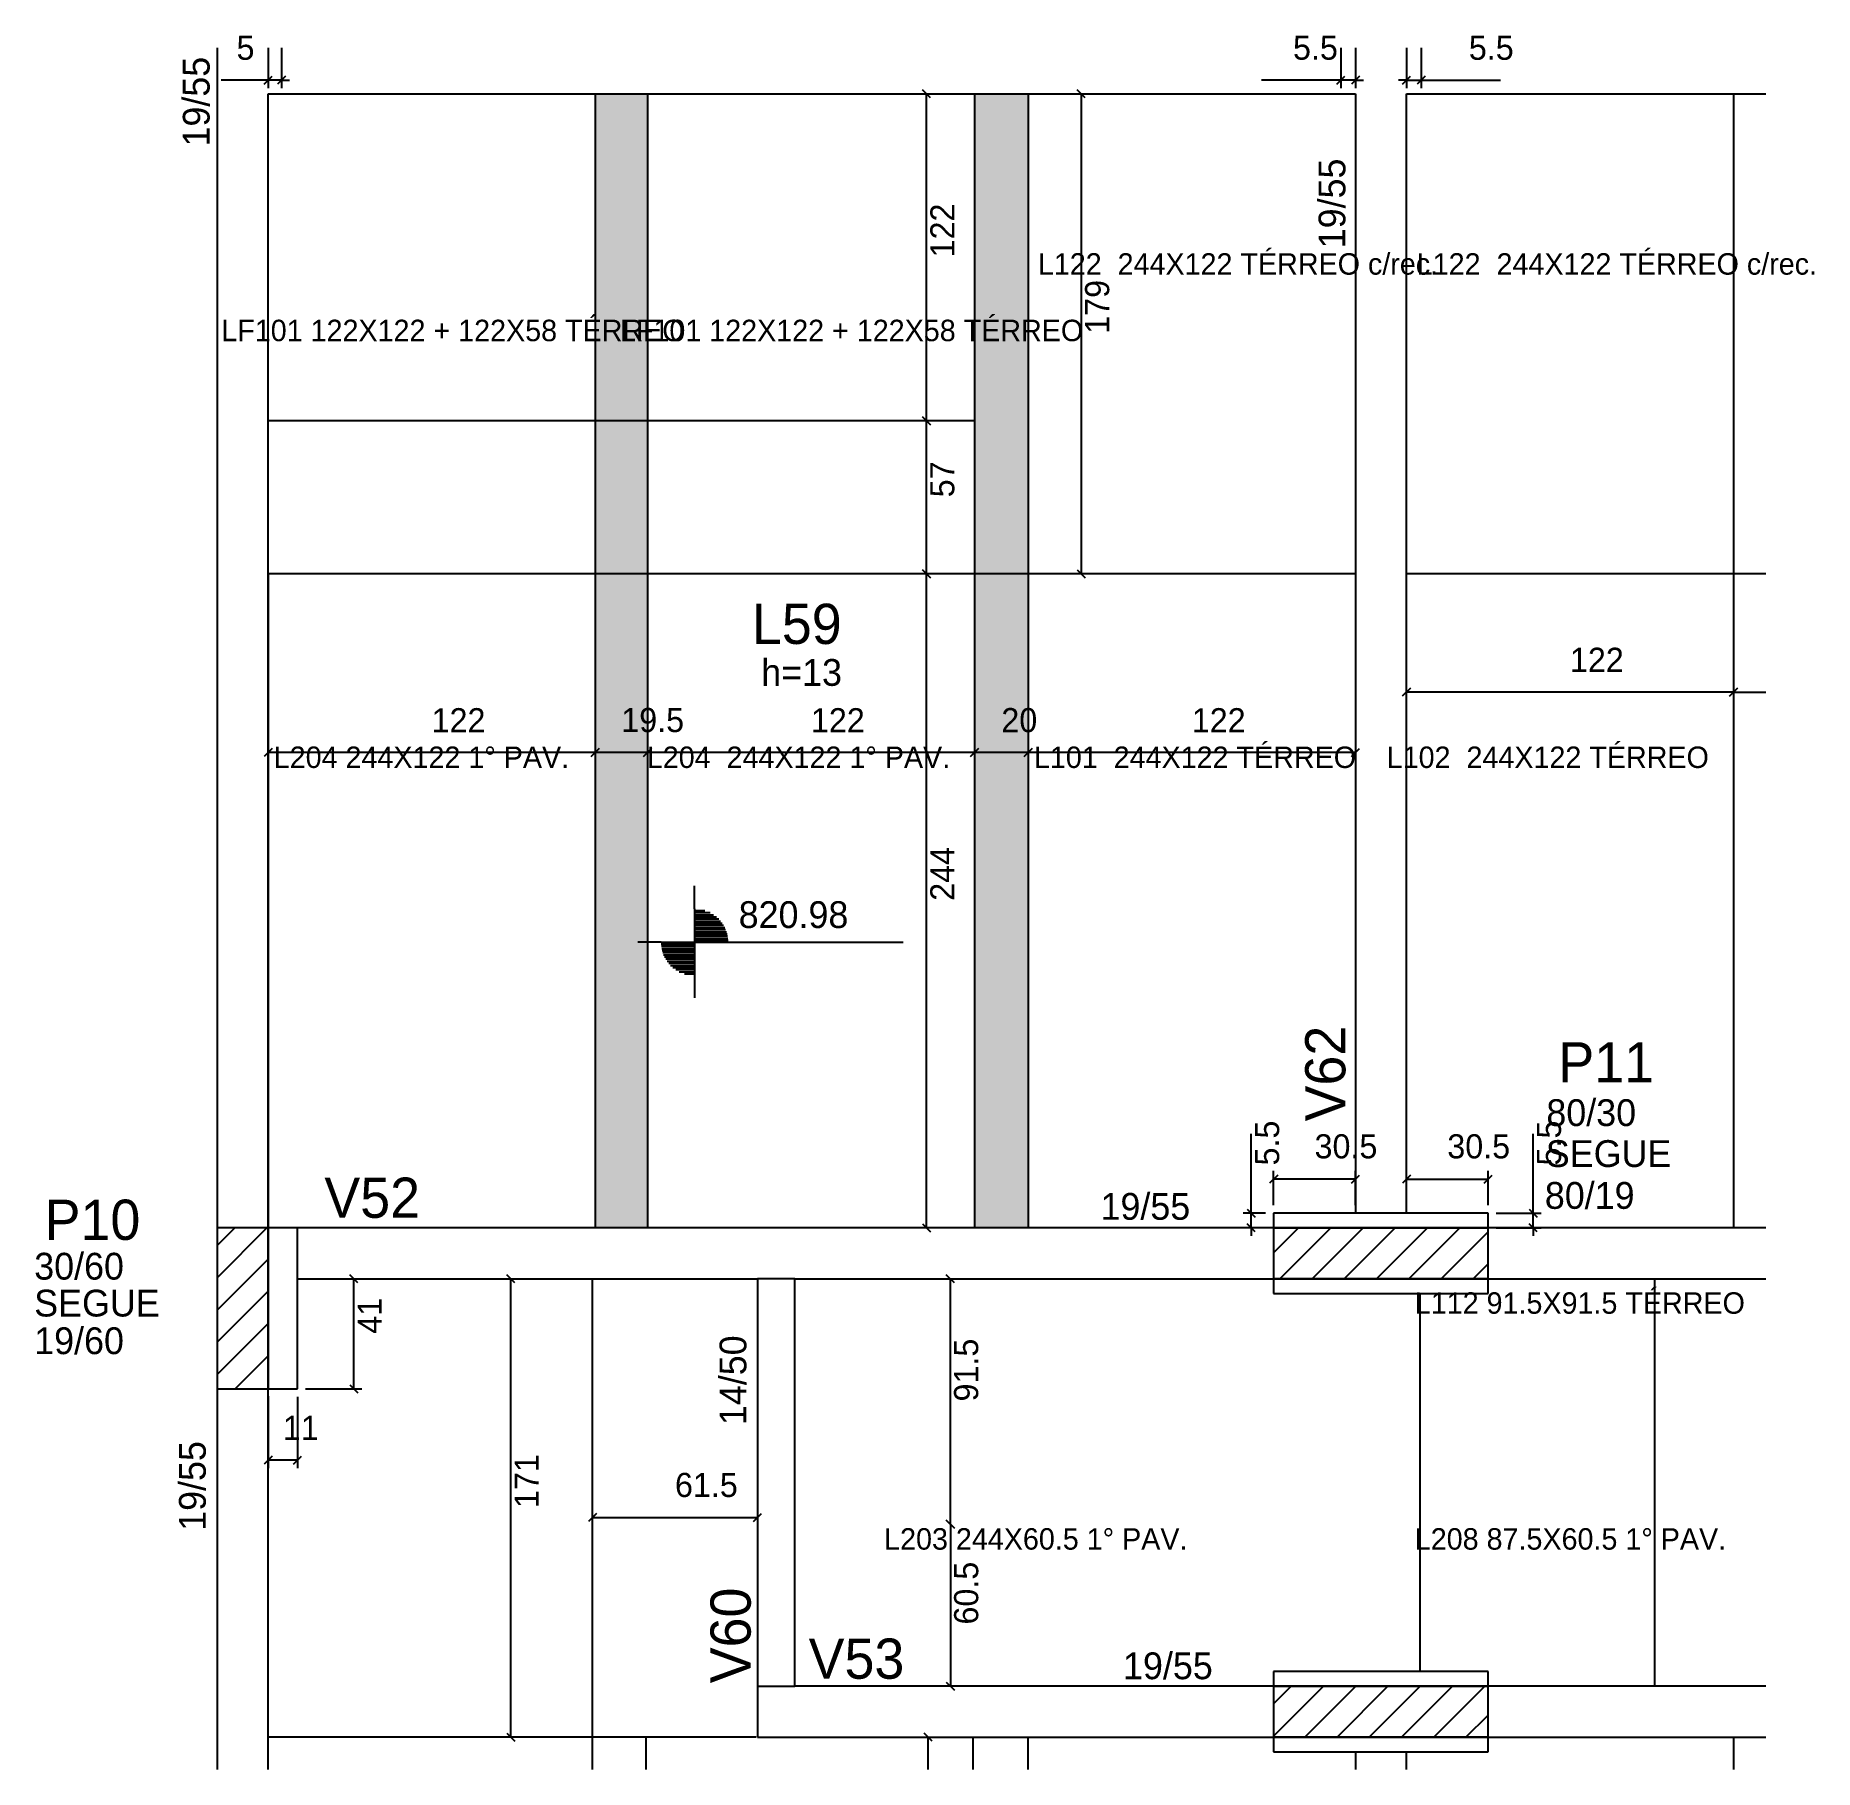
# Model space of a CAD drawing. Header units: metres. Extents: x 3753 to 4416, y 2495 to 3142.
import ezdxf

# ---------------------------------------------------------------- set-up
doc = ezdxf.new("R2010")
doc.units = ezdxf.units.M
for name, color, linetype in [('3', 7, 'Continuous'), ('4', 7, 'Continuous'), ('7', 7, 'Continuous'), ('AUX00', 7, 'Continuous'), ('Hachura', 7, 'Continuous'), ('Painéis', 7, 'Continuous')]:
    doc.layers.add(name, color=color, linetype=linetype)

msp = doc.modelspace()

# ---------------------------------------------------------------- hatches: boundary and pattern name
at = {"layer": 'Hachura'}
h = msp.add_hatch(color=7, dxfattribs=at)
h.dxf.hatch_style = 1
h.paths.add_polyline_path([(3981.11, 3120.17), (3961.66, 3120.17), (3961.66, 2697.17), (3981.11, 2697.17), (3981.11, 3120.17)])
h = msp.add_hatch(color=7, dxfattribs=at)
h.dxf.hatch_style = 1
h.paths.add_polyline_path([(4123.11, 3120.17), (4103.11, 3120.17), (4103.11, 2697.17), (4123.11, 2697.17), (4123.11, 3120.17)])

# ---------------------------------------------------------------- linework, layer by layer
at = {"layer": '3', "color": 3, "lineweight": 25}
for p, q in [((3998.75, 2816.18), (3998.75, 2824.76)), ((3998.75, 2816.18), (3998.75, 2791.18)), ((3998.75, 2815.58), (4002.6, 2815.58)), ((3998.75, 2814.78), (4004.5, 2814.78)), ((3998.75, 2813.99), (4005.82, 2813.99)), ((3998.75, 2813.2), (4006.86, 2813.2)), ((3998.75, 2812.41), (4007.71, 2812.41)), ((3998.75, 2811.61), (4008.41, 2811.61)), ((3998.75, 2810.82), (4009.01, 2810.82)), ((3998.75, 2810.03), (4009.52, 2810.03)), ((3998.75, 2809.23), (4009.95, 2809.23)), ((3998.75, 2808.44), (4010.31, 2808.44)), ((3998.75, 2807.65), (4010.61, 2807.65)), ((3998.75, 2806.86), (4010.84, 2806.86)), ((3998.75, 2806.06), (4011.02, 2806.06)), ((3986.25, 2803.68), (3977.54, 2803.68)), ((3986.25, 2803.68), (4011.25, 2803.68)), ((3998.75, 2802.89), (3986.25, 2802.89)), ((3998.75, 2802.1), (3986.35, 2802.1)), ((3998.75, 2801.31), (3986.48, 2801.31)), ((3998.75, 2800.51), (3986.66, 2800.51)), ((3998.75, 2799.72), (3986.9, 2799.72)), ((3998.75, 2805.27), (4011.15, 2805.27)), ((3998.75, 2804.48), (4011.25, 2804.48)), ((4011.25, 2803.68), (4076.56, 2803.68)), ((3998.75, 2798.93), (3987.19, 2798.93)), ((3998.75, 2798.13), (3987.55, 2798.13)), ((3998.75, 2797.34), (3987.98, 2797.34)), ((3998.75, 2796.55), (3988.49, 2796.55)), ((3998.75, 2795.76), (3989.09, 2795.76)), ((3998.75, 2794.96), (3989.8, 2794.96)), ((3998.75, 2794.17), (3990.64, 2794.17)), ((3998.75, 2793.38), (3991.68, 2793.38)), ((3998.75, 2792.58), (3993, 2792.58)), ((3998.75, 2791.79), (3994.9, 2791.79)), ((3998.75, 2791.18), (3998.75, 2782.96)), ((3820.66, 2678.55), (3839.27, 2697.17)), ((3820.66, 2690.57), (3827.25, 2697.17)), ((4214.66, 2687.88), (4223.94, 2697.17)), ((4216.96, 2678.17), (4235.96, 2697.17)), ((4228.98, 2678.17), (4247.98, 2697.17)), ((4241, 2678.17), (4260, 2697.17)), ((4253.02, 2678.17), (4272.02, 2697.17)), ((4265.05, 2678.17), (4284.05, 2697.17)), ((4277.07, 2678.17), (4294.66, 2695.75)), ((3820.66, 2666.53), (3839.66, 2685.53)), ((4289.09, 2678.17), (4294.66, 2683.73)), ((3820.66, 2654.5), (3839.66, 2673.5)), ((3820.66, 2642.48), (3839.66, 2661.48)), ((3827.36, 2637.17), (3839.66, 2649.46)), ((3839.38, 2637.17), (3839.66, 2637.44)), ((4214.66, 2507.57), (4233.25, 2526.17)), ((4214.66, 2519.59), (4221.23, 2526.17)), ((4226.27, 2507.17), (4245.27, 2526.17)), ((4238.29, 2507.17), (4257.29, 2526.17)), ((4250.32, 2507.17), (4269.32, 2526.17)), ((4262.34, 2507.17), (4281.34, 2526.17)), ((4274.36, 2507.17), (4293.36, 2526.17)), ((4286.38, 2507.17), (4294.66, 2515.44))]:
    msp.add_line(p, q, dxfattribs=at)
for points in [[(3820.66, 3137.31), (3820.66, 3129.67)], [(3820.66, 3129.67), (3820.66, 2697.17)], [(3839.66, 3120.17), (4245.16, 3120.17)], [(3839.66, 2697.17), (3839.66, 3120.17)], [(4245.16, 3120.17), (4245.16, 2702.67)], [(4264.16, 3120.17), (4398.13, 3120.17)], [(4264.16, 2702.67), (4264.16, 3120.17)], [(4029.16, 2697.17), (3850.66, 2697.17)], [(4214.66, 2697.17), (4029.16, 2697.17)], [(4398.13, 2697.17), (4294.66, 2697.17)], [(3850.66, 2678.17), (4022.16, 2678.17)], [(4022.16, 2678.17), (4022.16, 2507.17)], [(4036.16, 2678.17), (4022.16, 2678.17)], [(4036.16, 2678.17), (4214.66, 2678.17)], [(4036.16, 2526.17), (4036.16, 2678.17)], [(4294.66, 2678.17), (4398.13, 2678.17)], [(3820.66, 2637.17), (3820.66, 2495.17)], [(3839.66, 2495.17), (3839.66, 2637.17)], [(4022.16, 2526.17), (4036.16, 2526.17)], [(4214.66, 2526.17), (4036.16, 2526.17)], [(4398.13, 2526.17), (4294.66, 2526.17)], [(4022.16, 2507.17), (4214.66, 2507.17)], [(4245.16, 2501.67), (4245.16, 2495.17)], [(4264.16, 2495.17), (4264.16, 2501.67)], [(4294.66, 2507.17), (4398.13, 2507.17)]]:
    msp.add_lwpolyline(points, dxfattribs=at)
at = {"layer": '7', "color": 7, "lineweight": 25}
for points in [[(4294.66, 2702.67), (4214.66, 2702.67)], [(4214.66, 2702.67), (4214.66, 2697.17)], [(4294.66, 2697.17), (4294.66, 2702.67)], [(3839.66, 2697.17), (3820.66, 2697.17)], [(3820.66, 2697.17), (3820.66, 2637.17)], [(3850.66, 2697.17), (3839.66, 2697.17)], [(3839.66, 2697.17), (3839.66, 2637.17)], [(3839.66, 2637.17), (3839.66, 2697.17)], [(3850.66, 2637.17), (3850.66, 2697.17)], [(4214.66, 2697.17), (4294.66, 2697.17)], [(4294.66, 2697.17), (4214.66, 2697.17)], [(4214.66, 2697.17), (4214.66, 2678.17)], [(4294.66, 2678.17), (4294.66, 2697.17)], [(4294.66, 2678.17), (4214.66, 2678.17)], [(4214.66, 2678.17), (4214.66, 2672.67)], [(4214.66, 2678.17), (4294.66, 2678.17)], [(4294.66, 2672.67), (4294.66, 2678.17)], [(4214.66, 2672.67), (4294.66, 2672.67)], [(3820.66, 2637.17), (3839.66, 2637.17)], [(3839.66, 2637.17), (3850.66, 2637.17)], [(4294.66, 2531.67), (4214.66, 2531.67)], [(4214.66, 2531.67), (4214.66, 2526.17)], [(4294.66, 2526.17), (4294.66, 2531.67)], [(4214.66, 2526.17), (4294.66, 2526.17)], [(4294.66, 2526.17), (4214.66, 2526.17)], [(4214.66, 2526.17), (4214.66, 2507.17)], [(4294.66, 2507.17), (4294.66, 2526.17)], [(4294.66, 2507.17), (4214.66, 2507.17)], [(4214.66, 2507.17), (4214.66, 2501.67)], [(4214.66, 2507.17), (4294.66, 2507.17)], [(4214.66, 2501.67), (4294.66, 2501.67)], [(4294.66, 2501.67), (4294.66, 2507.17)]]:
    msp.add_lwpolyline(points, dxfattribs=at)
at = {"layer": 'Painéis', "color": 4, "lineweight": 25}
for p, q in [((3839.66, 3137.31), (3839.66, 3122.26)), ((3844.66, 3137.31), (3844.66, 3122.26)), ((4239.66, 3137.31), (4239.66, 3122.31)), ((4245.16, 3137.31), (4245.16, 3122.31)), ((4264.16, 3137.31), (4264.16, 3122.26)), ((4269.66, 3137.31), (4269.66, 3122.26)), ((3839.66, 3125.26), (3822.17, 3125.26)), ((3844.66, 3125.26), (3839.66, 3125.26)), ((3844.66, 3125.26), (3847.66, 3125.26)), ((4239.66, 3125.31), (4210.09, 3125.31)), ((4245.16, 3125.31), (4239.66, 3125.31)), ((4245.16, 3125.31), (4248.16, 3125.31)), ((4264.16, 3125.26), (4261.16, 3125.26)), ((4264.16, 3125.26), (4269.66, 3125.26)), ((4269.66, 3125.26), (4299.22, 3125.26)), ((4085.18, 2998.17), (4085.18, 3120.17)), ((4142.93, 3120.17), (4142.93, 2941.17)), ((4085.18, 2941.17), (4085.18, 2998.17)), ((4085.18, 2697.17), (4085.18, 2941.17)), ((4386.13, 2897), (4264.14, 2897)), ((4386.13, 2897), (4398.13, 2897)), ((3961.66, 2874.47), (3839.66, 2874.47)), ((3981.11, 2874.47), (3961.66, 2874.47)), ((4103.11, 2874.47), (3981.11, 2874.47)), ((4123.11, 2874.47), (4103.11, 2874.47)), ((4245.14, 2874.47), (4123.11, 2874.47)), ((4206.31, 2702.67), (4206.31, 2732.23)), ((4311.4, 2702.67), (4311.4, 2732.23)), ((4214.66, 2705.67), (4214.66, 2718.39)), ((4245.15, 2715.39), (4214.66, 2715.39)), ((4245.15, 2705.67), (4245.15, 2718.39)), ((4264.15, 2705.67), (4264.15, 2718.39)), ((4264.15, 2715.39), (4294.66, 2715.39)), ((4294.66, 2705.67), (4294.66, 2718.39)), ((4211.66, 2702.67), (4203.31, 2702.67)), ((4206.31, 2697.17), (4206.31, 2702.67)), ((4297.66, 2702.67), (4314.4, 2702.67)), ((4311.4, 2697.17), (4311.4, 2702.67)), ((4211.66, 2697.17), (4203.31, 2697.17)), ((4206.31, 2697.17), (4206.31, 2694.17)), ((4297.66, 2697.17), (4314.4, 2697.17)), ((4311.4, 2697.17), (4311.4, 2694.17)), ((3853.66, 2678.17), (3874.63, 2678.17)), ((3871.63, 2637.17), (3871.63, 2678.17)), ((3930.16, 2507.17), (3930.16, 2678.17)), ((4094.09, 2586.67), (4094.09, 2678.17)), ((3839.66, 2634.44), (3839.66, 2607.53)), ((3850.66, 2634.17), (3850.66, 2607.53)), ((3853.66, 2637.17), (3874.63, 2637.17)), ((3850.66, 2610.53), (3839.66, 2610.53)), ((3960.66, 2589.18), (4022.16, 2589.18)), ((4094.09, 2586.67), (4094.09, 2526.17)), ((4085.81, 2495.17), (4085.81, 2507.17))]:
    msp.add_line(p, q, dxfattribs=at)
at = {"layer": 'Painéis', "color": 0, "lineweight": 25}
for p, q in [((3838.16, 3123.76), (3841.16, 3126.76)), ((3846.16, 3126.76), (3843.16, 3123.76)), ((4238.16, 3123.81), (4241.16, 3126.81)), ((4246.66, 3126.81), (4243.66, 3123.81)), ((4262.66, 3123.76), (4265.66, 3126.76)), ((4271.16, 3126.76), (4268.16, 3123.76)), ((4086.68, 3118.67), (4083.68, 3121.67)), ((4144.43, 3118.67), (4141.43, 3121.67)), ((4086.68, 2996.67), (4083.68, 2999.67)), ((4083.68, 2999.67), (4086.68, 2996.67)), ((4086.68, 2939.67), (4083.68, 2942.67)), ((4083.68, 2942.67), (4086.68, 2939.67)), ((4141.43, 2942.67), (4144.43, 2939.67)), ((4265.64, 2898.5), (4262.64, 2895.5)), ((4384.63, 2895.5), (4387.63, 2898.5)), ((4387.63, 2898.5), (4384.63, 2895.5)), ((3841.16, 2875.97), (3838.16, 2872.97)), ((3963.16, 2875.97), (3960.16, 2872.97)), ((3960.16, 2872.97), (3963.16, 2875.97)), ((3982.61, 2875.97), (3979.61, 2872.97)), ((3979.61, 2872.97), (3982.61, 2875.97)), ((4104.61, 2875.97), (4101.61, 2872.97)), ((4101.61, 2872.97), (4104.61, 2875.97)), ((4124.61, 2875.97), (4121.61, 2872.97)), ((4121.61, 2872.97), (4124.61, 2875.97)), ((4243.64, 2872.97), (4246.64, 2875.97)), ((4216.16, 2716.89), (4213.16, 2713.89)), ((4243.65, 2713.89), (4246.65, 2716.89)), ((4265.65, 2716.89), (4262.65, 2713.89)), ((4293.16, 2713.89), (4296.16, 2716.89)), ((4204.81, 2704.17), (4207.81, 2701.17)), ((4309.9, 2704.17), (4312.9, 2701.17)), ((4083.68, 2698.67), (4086.68, 2695.67)), ((4207.81, 2695.67), (4204.81, 2698.67)), ((4312.9, 2695.67), (4309.9, 2698.67)), ((3873.13, 2676.67), (3870.13, 2679.67)), ((3931.66, 2676.67), (3928.66, 2679.67)), ((4095.59, 2676.67), (4092.59, 2679.67)), ((3870.13, 2638.67), (3873.13, 2635.67)), ((3841.16, 2612.03), (3838.16, 2609.03)), ((3849.16, 2609.03), (3852.16, 2612.03)), ((3962.16, 2590.68), (3959.16, 2587.68)), ((4020.66, 2587.68), (4023.66, 2590.68)), ((4092.59, 2588.17), (4095.59, 2585.17)), ((4095.59, 2585.17), (4092.59, 2588.17)), ((4092.59, 2527.67), (4095.59, 2524.67)), ((3928.66, 2508.67), (3931.66, 2505.67)), ((4087.31, 2505.67), (4084.31, 2508.67))]:
    msp.add_line(p, q, dxfattribs=at)
at = {"layer": 'Painéis', "color": 200, "lineweight": 25}
for p, q in [((3961.66, 3120.17), (3961.66, 2697.17)), ((3981.11, 3120.17), (3981.11, 2697.17)), ((4103.11, 3120.17), (4103.11, 2697.17)), ((4123.11, 3120.17), (4123.11, 2697.17)), ((4386.13, 3120.17), (4386.13, 2697.19)), ((4103.11, 2998.17), (3839.66, 2998.17)), ((4245.14, 2941.17), (3839.66, 2941.17)), ((3839.66, 2941.17), (3839.66, 2697.17)), ((4398.13, 2941.19), (4264.14, 2941.19)), ((3960.66, 2495.17), (3960.66, 2678.17)), ((4356.66, 2678.17), (4356.66, 2526.17)), ((4269.16, 2672.67), (4269.16, 2531.67)), ((4021.66, 2507.17), (3839.66, 2507.17)), ((3980.66, 2495.17), (3980.66, 2507.17)), ((4102.66, 2495.17), (4102.66, 2507.17)), ((4123.16, 2495.17), (4123.16, 2507.17)), ((4386.16, 2507.17), (4386.16, 2495.17))]:
    msp.add_line(p, q, dxfattribs=at)

# ---------------------------------------------------------------- texts
at = {"layer": '3', "color": 3, "lineweight": 25}
for s, p in [('19/55', (3817.88, 3100.52)), ('19/55', (4241.41, 3062.56)), ('14/50', (4018.04, 2623.6)), ('19/55', (3816.44, 2584.17))]:
    msp.add_text(s, height=10, rotation=90, dxfattribs=at).set_placement(p)
for s, p in [('h=13', (4023.56, 2899.35)), ('820.98', (4015.16, 2809.01)), ('80/30', (4316.35, 2735.15)), ('SEGUE', (4316.15, 2719.88)), ('80/19', (4315.78, 2704.27)), ('19/55', (4150.09, 2700.19)), ('30/60', (3752.46, 2677.87)), ('SEGUE', (3752.46, 2664.11)), ('19/60', (3752.46, 2650.07)), ('19/55', (4158.49, 2528.82))]:
    msp.add_text(s, height=10, dxfattribs=at).set_placement(p)
at = {"layer": '4', "color": 4, "lineweight": 25}
for s, p in [('L59', (4020.11, 2914.97)), ('P11', (4320.82, 2751.41)), ('V52', (3860.66, 2700.92)), ('P10', (3756.35, 2692.69)), ('V53', (4041.25, 2528.99))]:
    msp.add_text(s, height=15, dxfattribs=at).set_placement(p)
for s, p in [('V62', (4241.41, 2736.87)), ('V60', (4019.64, 2527.3))]:
    msp.add_text(s, height=15, rotation=90, dxfattribs=at).set_placement(p)
at = {"layer": 'AUX00', "color": 7, "lineweight": 25}
for s, p in [('L122 ^J244X122^JTÉRREO^Jc/rec.', (4126.73, 3052.72)), ('L122 ^J244X122^JTÉRREO^Jc/rec.', (4268.03, 3052.72)), ('LF101^J122X122^J+^J122X58^JTÉRREO', (3822.23, 3027.91)), ('LF101^J122X122^J+^J122X58^JTÉRREO', (3970.88, 3027.91)), ('L204^J244X122^J1° PAV.', (3841.79, 2868.71)), ('L204 ^J244X122^J1° PAV.', (3980.91, 2868.71)), ('L101 ^J244X122^JTÉRREO', (4125.26, 2868.71)), ('L102 ^J244X122^JTÉRREO', (4256.82, 2868.71)), ('L112^J91.5X91.5^JTÉRREO', (4267.29, 2665.14)), ('L203^J244X60.5^J1° PAV.', (4069.4, 2577.15)), ('L208^J87.5X60.5^J1° PAV.', (4267.29, 2577.15))]:
    msp.add_text(s, height=8, dxfattribs=at).set_placement(p)
at = {"layer": 'Painéis', "color": 240, "lineweight": 25}
for s, p in [('5', (3827.91, 3132.86)), ('5.5', (4221.87, 3132.9)), ('5.5', (4287.44, 3132.86)), ('122', (4325.14, 2904.56)), ('122', (3900.66, 2882.02)), ('19.5', (3971.38, 2882.1)), ('122', (4042.11, 2882.02)), ('20', (4113.11, 2882.06)), ('122', (4184.13, 2882.02)), ('30.5', (4229.91, 2723.09)), ('30.5', (4279.41, 2723.09)), ('11', (3845.16, 2618.08)), ('61.5', (3991.41, 2596.78))]:
    msp.add_text(s, height=9, dxfattribs=at).set_placement(p)
for s, p in [('122', (4095.63, 3059.17)), ('179', (4153.33, 3030.67)), ('57', (4095.58, 2969.67)), ('244', (4095.61, 2819.17)), ('5.5', (4216.71, 2720.45)), ('5.5', (4321.8, 2720.45)), ('41', (3882.07, 2657.67)), ('91.5', (4104.47, 2632.42)), ('171', (3940.59, 2592.67)), ('60.5', (4104.49, 2549.21))]:
    msp.add_text(s, height=9, rotation=90, dxfattribs=at).set_placement(p)

doc.saveas('drawing.dxf')
